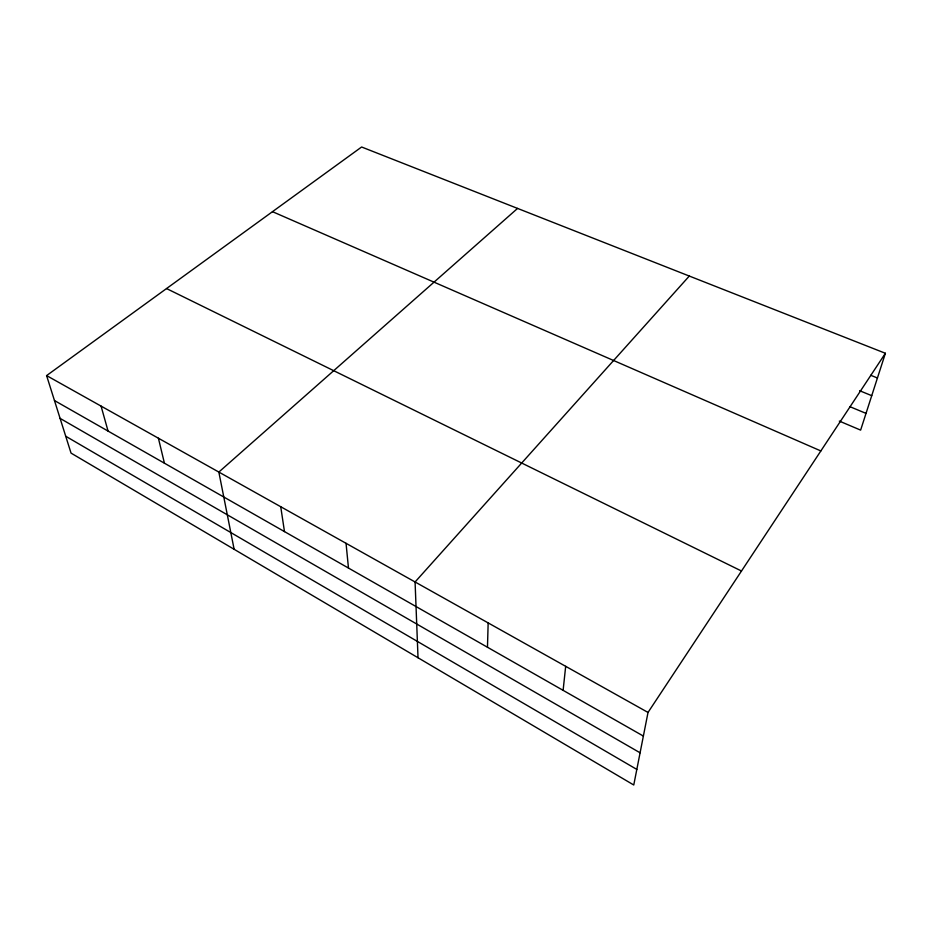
<?xml version="1.0" encoding="UTF-8"?>
<svg xmlns="http://www.w3.org/2000/svg" width="932" height="932" viewBox="0 0 932 932"><rect width="100%" height="100%" fill="white"/><g stroke="black" fill="none" stroke-linecap="round" stroke-linejoin="round"><path stroke-width="1.4" d="M487.471 647.239L488.158 622.914M563.114 690.344L565.677 666.322M885.4 353.275L648.02 712.444L633.76 785L71.042 453.103L46.6 375.596L361.616 147L885.4 353.275L860.632 430.118L839.313 421.089M689.296 276.047L415.078 581.976L418.025 657.759M517.563 208.419L218.845 472.07L234.13 549.298M870.733 375.293L877.431 377.984M859.619 390.706L871.735 395.669M850.124 406.76L866.026 413.389M272.482 211.669L820.847 450.937M166.537 288.559L741.488 571.013M46.6 375.596L648.02 712.444M54.475 400.55L643.371 736.07M60.091 418.386L640.086 752.8M65.729 436.246L636.824 769.424M101.064 406.096L108.065 431.085M158.405 438.215L164.428 463.204M280.73 506.728L284.481 531.601M346.04 543.309L348.475 568.054"/></g></svg>
